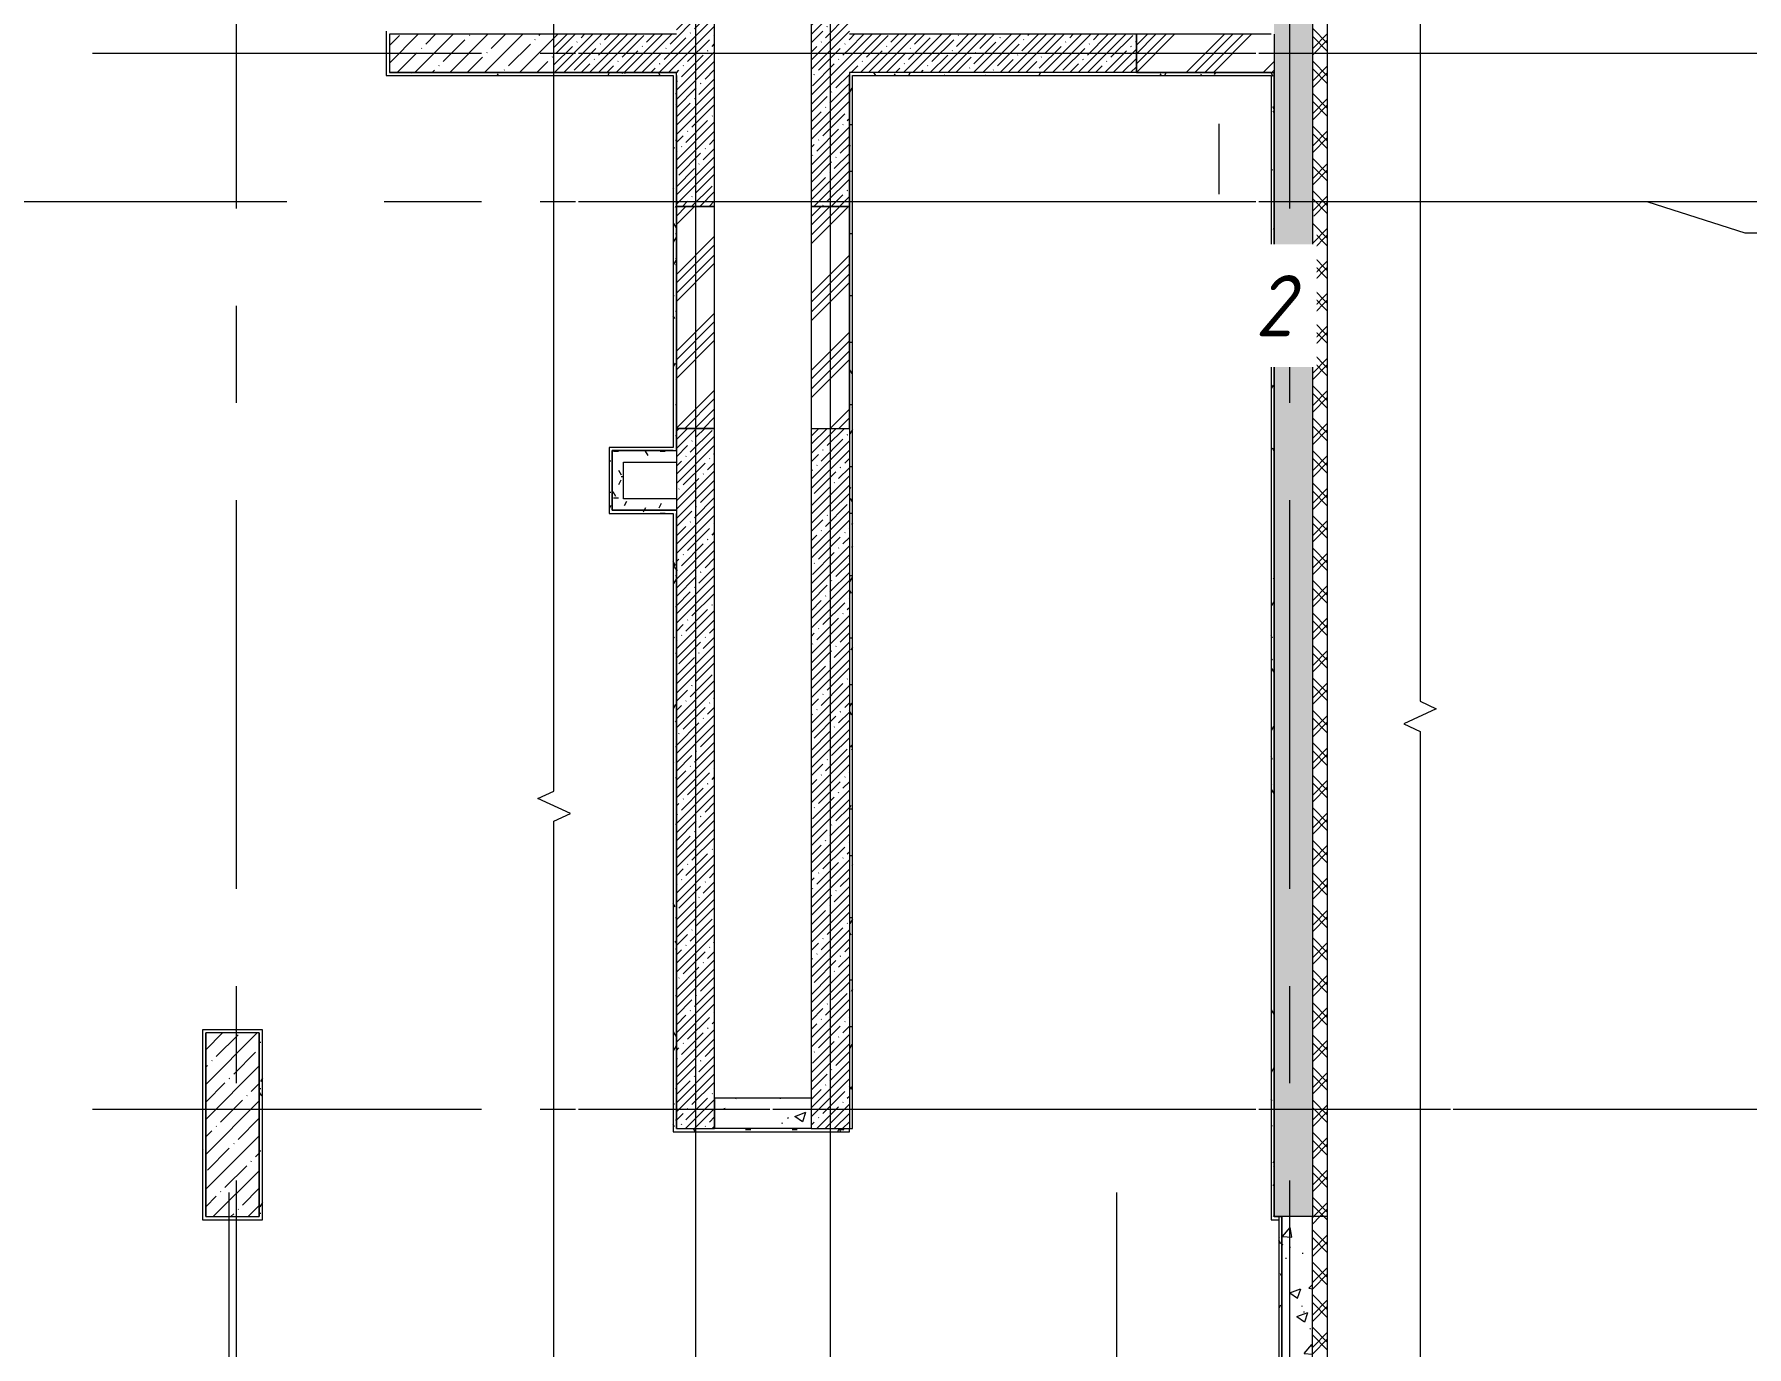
# Model space of a CAD drawing. Header units: metres. Extents: x 50 to 891, y -1294 to 247.
# Drawn here: x 578.2 to 634.1, y -1162 to -1119.1 of the extents above; entities that cross this region are included whole.
import ezdxf

# ---------------------------------------------------------------- set-up
doc = ezdxf.new("R2010")
doc.units = ezdxf.units.M
doc.linetypes.add('Линия сетки', pattern=[22.225, 12.7, -3.175, 3.175, -3.175])
doc.layers.add('ПЛАН', color=8, linetype='Continuous')
doc.styles.add('ISOCPEUR_I_1', font='isocpeui.ttf', dxfattribs={"width": 0.9, "height": 250})
pattern_1 = [(45, (788.3719, -1465.799), (-0.5702463, 0.5702463), []), (45, (788.9421, -1465.799), (-0.5702463, 0.5702463), [1.008065, -0.201615, 0.016765, -0.18485])]
pattern_2 = [(45, (788.3719, -1465.799), (-1.257236, 1.257236), []), (45, (788.3719, -1463.894), (-1.257236, 1.257236), [])]
pattern_3 = [(0, (788.3719, -1465.799), (2.032, 0.508), [0.16764, -1.35636, 0.16764, -1.35636, -8.128]), (0, (788.3719, -1465.799), (2.032, 0.508), [-3.048, 0.16764, -2.88036, 0.16764, -1.35636, -3.556]), (0, (788.3719, -1465.799), (2.032, 0.508), [-7.62, 0.16764, -0.84836, 0.16764, -2.37236]), (120, (789.1339, -1465.545), (-1.4559409, 1.5057636), [0.16764, -1.35636, 0.16764, -9.48436]), (120, (789.1339, -1465.545), (-1.4559409, 1.5057636), [-1.69164, -1.35636, 0.16764, -2.88036, -5.08]), (120, (789.1339, -1465.545), (-1.4559409, 1.5057636), [-6.096, 0.16764, -1.35636, 0.16764, -3.38836]), (120, (789.1339, -1465.545), (-1.4559409, 1.5057636), [-7.78764, -0.84836, 0.16764, -2.37236]), (240, (789.3879, -1464.529), (-0.5760591, -2.0137636), [0.16764, -1.35636, 0.16764, -9.48436]), (240, (789.3879, -1464.529), (-0.5760591, -2.0137636), [-1.69164, -1.35636, 0.16764, -2.88036, -5.08]), (240, (789.3879, -1464.529), (-0.5760591, -2.0137636), [-6.096, 0.16764, -1.35636, 0.16764, -3.38836]), (240, (789.3879, -1464.529), (-0.5760591, -2.0137636), [-7.78764, -0.84836, 0.16764, -2.37236])]
pattern_4 = [(50, (788.372, -1465.799), (3.643683, -0.31878), [0.381, -4.191]), (355, (788.372, -1465.799), (-0.70486, 3.821138), [0.3048, -3.3528]), (100.451, (788.6755, -1465.8256), (2.93885, 3.502334), [0.3238, -3.5618]), (46.184, (788.372, -1464.783), (5.42158, -0.840855), [0.5715, -6.2865]), (96.636, (788.8237, -1464.853), (4.74805, 4.94855), [0.4857, -5.3427]), (351.184, (788.372, -1464.783), (4.7481, 4.94851), [0.4572, -5.0292]), (21, (788.88, -1465.037), (3.03229, -2.045303), [0.381, -4.191]), (326, (788.88, -1465.037), (1.23604, 3.683765), [0.3048, -3.3528]), (71.451, (789.1326, -1465.2074), (4.26834, 1.638427), [0.3238, -3.5618]), (37.5, (788.3719, -1465.799), (0.0617735, 1.6911006), [0.03353, -3.27863, 0.03353, -3.37007, -3.3655]), (37.5, (788.3719, -1465.799), (0.0617735, 1.6911006), [-6.71576, 0.03353, -3.33197]), (7.5, (788.3719, -1465.799), (1.336394, 2.003611), [0.03353, -1.90703, 0.03353, -3.20243, -1.2827]), (7.5, (788.3719, -1465.799), (1.336394, 2.003611), [-5.17652, 0.03353, -1.24917]), (327.5, (787.239, -1465.799), (2.7118167, -0.1145767), [0.03353, -1.23647, 0.03353, -9.18667]), (327.5, (787.239, -1465.799), (2.7118167, -0.1145767), [-1.30353, -3.92887, 0.03353, -5.22427]), (317.5, (786.731, -1465.799), (2.962585, 0.508536), [0.03353, -1.61747, 0.03353, -2.59791, -3.7338]), (317.5, (786.731, -1465.799), (2.962585, 0.508536), [-4.28244, 0.03353, -3.70027])]
pattern_5 = [(45, (788.3719, -1465.799), (-0.5303301, 0.5303301), []), (135, (788.3719, -1465.799), (-0.5303301, -0.5303301), [])]
pattern_6 = [(45, (625.0524, -1463.4442), (-0.5702463, 0.5702463), []), (45, (625.62266, -1463.4442), (-0.5702463, 0.5702463), [1.008065, -0.201615, 0.016765, -0.18485])]
pattern_7 = [(45, (625.0524, -1463.4442), (-1.257236, 1.257236), []), (45, (625.0524, -1461.5392), (-1.257236, 1.257236), [])]
pattern_8 = [(0, (625.0524, -1463.44417), (2.032, 0.508), [0.16764, -1.35636, 0.16764, -1.35636, -8.128]), (0, (625.0524, -1463.44417), (2.032, 0.508), [-3.048, 0.16764, -2.88036, 0.16764, -1.35636, -3.556]), (0, (625.0524, -1463.44417), (2.032, 0.508), [-7.62, 0.16764, -0.84836, 0.16764, -2.37236]), (120, (625.8144, -1463.19017), (-1.4559409, 1.5057636), [0.16764, -1.35636, 0.16764, -9.48436]), (120, (625.8144, -1463.19017), (-1.4559409, 1.5057636), [-1.69164, -1.35636, 0.16764, -2.88036, -5.08]), (120, (625.8144, -1463.19017), (-1.4559409, 1.5057636), [-6.096, 0.16764, -1.35636, 0.16764, -3.38836]), (120, (625.8144, -1463.19017), (-1.4559409, 1.5057636), [-7.78764, -0.84836, 0.16764, -2.37236]), (240, (626.0684, -1462.17417), (-0.5760591, -2.0137636), [0.16764, -1.35636, 0.16764, -9.48436]), (240, (626.0684, -1462.17417), (-0.5760591, -2.0137636), [-1.69164, -1.35636, 0.16764, -2.88036, -5.08]), (240, (626.0684, -1462.17417), (-0.5760591, -2.0137636), [-6.096, 0.16764, -1.35636, 0.16764, -3.38836]), (240, (626.0684, -1462.17417), (-0.5760591, -2.0137636), [-7.78764, -0.84836, 0.16764, -2.37236])]
pattern_9 = [(50, (625.0524, -1463.4442), (3.643683, -0.31878), [0.381, -4.191]), (355, (625.0524, -1463.444), (-0.70486, 3.82114), [0.3048, -3.3528]), (100.451, (625.356, -1463.4707), (2.93885, 3.502334), [0.3238, -3.5618]), (46.184, (625.0524, -1462.428), (5.42158, -0.840855), [0.5715, -6.2865]), (96.636, (625.504, -1462.498), (4.74805, 4.94855), [0.4857, -5.3427]), (351.184, (625.0524, -1462.428), (4.7481, 4.94851), [0.4572, -5.0292]), (21, (625.5604, -1462.6822), (3.03229, -2.045303), [0.381, -4.191]), (326, (625.5604, -1462.682), (1.23604, 3.683765), [0.3048, -3.3528]), (71.451, (625.813, -1462.8526), (4.26834, 1.638427), [0.3238, -3.5618]), (37.5, (625.0524, -1463.4442), (0.0617735, 1.6911006), [0.03353, -3.27863, 0.03353, -3.37007, -3.3655]), (37.5, (625.0524, -1463.4442), (0.0617735, 1.6911006), [-6.71576, 0.03353, -3.33197]), (7.5, (625.0524, -1463.4442), (1.336394, 2.003611), [0.03353, -1.90703, 0.03353, -3.20243, -1.2827]), (7.5, (625.0524, -1463.4442), (1.336394, 2.003611), [-5.17652, 0.03353, -1.24917]), (327.5, (623.9196, -1463.4442), (2.7118167, -0.114577), [0.03353, -1.23647, 0.03353, -9.18667]), (327.5, (623.9196, -1463.4442), (2.7118167, -0.114577), [-1.30353, -3.92887, 0.03353, -5.22427]), (317.5, (623.4116, -1463.4442), (2.962585, 0.508536), [0.03353, -1.61747, 0.03353, -2.59791, -3.7338]), (317.5, (623.4116, -1463.4442), (2.962585, 0.508536), [-4.28244, 0.03353, -3.70027])]
pattern_10 = [(45, (625.0524, -1463.4442), (-0.5303301, 0.5303301), []), (135, (625.0524, -1463.4442), (-0.5303301, -0.5303301), [])]

msp = doc.modelspace()

# ---------------------------------------------------------------- hatches: boundary and pattern name
at = {"layer": 'ПЛАН', "lineweight": 13}
h = msp.add_hatch(dxfattribs=at)
h.set_pattern_fill('FP_1', color=8, scale=0.005, style=0, pattern_type=2)
h.set_pattern_definition(pattern_1)
h.paths.add_polyline_path([(619.945, -1157.744), (619.945, -1081.744), (618.695, -1081.744), (618.695, -1157.744), (618.945, -1157.744)])
h = msp.add_hatch(dxfattribs=at)
h.set_pattern_fill('FP_5', color=8, scale=0.005, style=0, pattern_type=2)
h.set_pattern_definition(pattern_5)
h.paths.add_polyline_path([(620.445, -1157.744), (620.445, -1081.744), (619.945, -1081.744), (619.945, -1157.744)])
h = msp.add_hatch(dxfattribs=at)
h.set_pattern_fill('FP_1', color=8, scale=0.005, style=0, pattern_type=2)
h.set_pattern_definition(pattern_1)
h.paths.add_polyline_path([(600.42, -1124.744), (600.42, -1116.744), (599.17, -1116.744), (599.17, -1124.744)])
h = msp.add_hatch(dxfattribs=at)
h.set_pattern_fill('FP_1', color=8, scale=0.005, style=0, pattern_type=2)
h.set_pattern_definition(pattern_6)
h.paths.add_polyline_path([(600.42, -1124.744), (600.42, -1116.744), (599.17, -1116.744), (599.17, -1124.744)])
h = msp.add_hatch(dxfattribs=at)
h.set_pattern_fill('FP_1', color=8, scale=0.005, style=0, pattern_type=2)
h.set_pattern_definition(pattern_1)
h.paths.add_polyline_path([(604.82, -1124.744), (604.82, -1116.744), (603.57, -1116.744), (603.57, -1124.744), (604.678, -1124.744)])
h = msp.add_hatch(dxfattribs=at)
h.set_pattern_fill('FP_1', color=8, scale=0.005, style=0, pattern_type=2)
h.set_pattern_definition(pattern_6)
h.paths.add_polyline_path([(604.82, -1124.744), (604.82, -1116.744), (603.57, -1116.744), (603.57, -1124.744), (604.715, -1124.744)])
h = msp.add_hatch(dxfattribs=at)
h.set_pattern_fill('FP_1', color=8, scale=0.005, style=0, pattern_type=2)
h.set_pattern_definition(pattern_6)
h.paths.add_polyline_path([(599.17, -1120.369), (599.17, -1119.119), (589.795, -1119.119), (589.795, -1120.369), (595.384, -1120.369)])
h = msp.add_hatch(dxfattribs=at)
h.set_pattern_fill('FP_1', color=8, scale=0.005, style=0, pattern_type=2)
h.set_pattern_definition(pattern_1)
h.paths.add_polyline_path([(599.17, -1120.369), (599.17, -1119.119), (595.171, -1119.119), (595.171, -1120.369), (598.508, -1120.369)])
h = msp.add_hatch(dxfattribs=at)
h.set_pattern_fill('FP_1', color=8, scale=0.005, style=0, pattern_type=2)
h.set_pattern_definition(pattern_1)
h.paths.add_polyline_path([(614.195, -1120.369), (614.195, -1119.119), (604.82, -1119.119), (604.82, -1120.369), (610.848, -1120.369)])
h = msp.add_hatch(dxfattribs=at)
h.set_pattern_fill('FP_1', color=8, scale=0.005, style=0, pattern_type=2)
h.set_pattern_definition(pattern_6)
h.paths.add_polyline_path([(614.195, -1120.369), (614.195, -1119.119), (604.82, -1119.119), (604.82, -1120.369), (614.047, -1120.369)])
h = msp.add_hatch(dxfattribs=at)
h.set_pattern_fill('FP_3', color=8, scale=0.005, style=0, pattern_type=2)
h.set_pattern_definition(pattern_2)
h.paths.add_polyline_path([(614.195, -1120.369), (618.695, -1120.369), (618.695, -1119.119), (614.195, -1119.119)])
h = msp.add_hatch(dxfattribs=at)
h.set_pattern_fill('FP_2', color=8, scale=0.005, style=0, pattern_type=2)
h.set_pattern_definition(pattern_7)
h.paths.add_polyline_path([(614.195, -1120.369), (618.695, -1120.369), (618.695, -1119.119), (614.195, -1119.119)])
h = msp.add_hatch(dxfattribs=at)
h.set_pattern_fill('FP_4', color=8, scale=0.005, style=0, pattern_type=2)
h.set_pattern_definition(pattern_8)
h.paths.add_polyline_path([(599.07, -1120.469), (599.17, -1120.469), (599.17, -1120.369), (589.795, -1120.369), (589.795, -1120.469), (595.384, -1120.469)])
h = msp.add_hatch(dxfattribs=at)
h.set_pattern_fill('FP_4', color=8, scale=0.005, style=0, pattern_type=2)
h.set_pattern_definition(pattern_3)
h.paths.add_polyline_path([(599.07, -1120.469), (599.17, -1120.469), (599.17, -1120.369), (595.171, -1120.369), (595.171, -1120.469), (598.508, -1120.469)])
h = msp.add_hatch(dxfattribs=at)
h.set_pattern_fill('FP_4', color=8, scale=0.005, style=0, pattern_type=2)
h.set_pattern_definition(pattern_3)
h.paths.add_polyline_path([(599.07, -1132.719), (599.17, -1132.719), (599.17, -1120.469), (599.07, -1120.469), (599.07, -1132.619)])
h = msp.add_hatch(dxfattribs=at)
h.set_pattern_fill('FP_4', color=8, scale=0.005, style=0, pattern_type=2)
h.set_pattern_definition(pattern_8)
h.paths.add_polyline_path([(599.07, -1132.719), (599.17, -1132.719), (599.17, -1120.469), (599.07, -1120.469), (599.07, -1132.619)])
h = msp.add_hatch(dxfattribs=at)
h.set_pattern_fill('FP_4', color=8, scale=0.005, style=0, pattern_type=2)
h.set_pattern_definition(pattern_3)
h.paths.add_polyline_path([(618.595, -1120.469), (618.595, -1120.369), (604.82, -1120.369), (604.82, -1120.469), (617.019, -1120.469)])
h = msp.add_hatch(dxfattribs=at)
h.set_pattern_fill('FP_4', color=8, scale=0.005, style=0, pattern_type=2)
h.set_pattern_definition(pattern_8)
h.paths.add_polyline_path([(614.047, -1120.469), (618.595, -1120.469), (618.595, -1120.369), (604.82, -1120.369), (604.82, -1120.469), (607.826, -1120.469)])
h = msp.add_hatch(dxfattribs=at)
h.set_pattern_fill('FP_4', color=8, scale=0.005, style=0, pattern_type=2)
h.set_pattern_definition(pattern_3)
h.paths.add_polyline_path([(604.92, -1154.869), (604.92, -1120.469), (604.82, -1120.469), (604.82, -1154.869)])
h = msp.add_hatch(dxfattribs=at)
h.set_pattern_fill('FP_4', color=8, scale=0.005, style=0, pattern_type=2)
h.set_pattern_definition(pattern_8)
h.paths.add_polyline_path([(604.92, -1154.869), (604.92, -1120.469), (604.82, -1120.469), (604.82, -1154.869)])
h = msp.add_hatch(dxfattribs=at)
h.set_pattern_fill('FP_4', color=8, scale=0.005, style=0, pattern_type=2)
h.set_pattern_definition(pattern_3)
h.paths.add_polyline_path([(618.695, -1157.744), (618.695, -1120.369), (618.595, -1120.369), (618.595, -1157.744)])
h = msp.add_hatch(dxfattribs=at)
h.set_pattern_fill('FP_3', color=8, scale=0.005, style=0, pattern_type=2)
h.set_pattern_definition(pattern_2)
h.paths.add_polyline_path([(599.17, -1131.994), (600.42, -1131.994), (600.42, -1124.744), (599.17, -1124.744), (599.17, -1129.385)])
h = msp.add_hatch(dxfattribs=at)
h.set_pattern_fill('FP_2', color=8, scale=0.005, style=0, pattern_type=2)
h.set_pattern_definition(pattern_7)
h.paths.add_polyline_path([(599.17, -1131.994), (600.42, -1131.994), (600.42, -1124.744), (599.17, -1124.744), (599.17, -1131.034)])
h = msp.add_hatch(dxfattribs=at)
h.set_pattern_fill('FP_3', color=8, scale=0.005, style=0, pattern_type=2)
h.set_pattern_definition(pattern_2)
h.paths.add_polyline_path([(604.678, -1131.994), (604.82, -1131.994), (604.82, -1124.744), (603.57, -1124.744), (603.57, -1131.994)])
h = msp.add_hatch(dxfattribs=at)
h.set_pattern_fill('FP_2', color=8, scale=0.005, style=0, pattern_type=2)
h.set_pattern_definition(pattern_7)
h.paths.add_polyline_path([(604.82, -1131.994), (604.82, -1124.744), (603.57, -1124.744), (603.57, -1131.994)])
h = msp.add_hatch(dxfattribs=at)
h.set_pattern_fill('FP_1', color=8, scale=0.005, style=0, pattern_type=2)
h.set_pattern_definition(pattern_1)
h.paths.add_polyline_path([(600.42, -1154.869), (600.42, -1131.994), (599.17, -1131.994), (599.17, -1154.869)])
h = msp.add_hatch(dxfattribs=at)
h.set_pattern_fill('FP_1', color=8, scale=0.005, style=0, pattern_type=2)
h.set_pattern_definition(pattern_6)
h.paths.add_polyline_path([(600.42, -1154.869), (600.42, -1131.994), (599.17, -1131.994), (599.17, -1154.869)])
h = msp.add_hatch(dxfattribs=at)
h.set_pattern_fill('FP_1', color=8, scale=0.005, style=0, pattern_type=2)
h.set_pattern_definition(pattern_1)
h.paths.add_polyline_path([(604.82, -1154.869), (604.82, -1131.994), (603.57, -1131.994), (603.57, -1154.869), (604.678, -1154.869)])
h = msp.add_hatch(dxfattribs=at)
h.set_pattern_fill('FP_1', color=8, scale=0.005, style=0, pattern_type=2)
h.set_pattern_definition(pattern_6)
h.paths.add_polyline_path([(604.82, -1154.869), (604.82, -1131.994), (603.57, -1131.994), (603.57, -1154.869)])
h = msp.add_hatch(dxfattribs=at)
h.set_pattern_fill('FP_4', color=8, scale=0.005, style=0, pattern_type=2)
h.set_pattern_definition(pattern_3)
h.paths.add_polyline_path([(597.07, -1134.769), (597.07, -1132.719), (596.97, -1132.719), (596.97, -1134.769)])
h = msp.add_hatch(dxfattribs=at)
h.set_pattern_fill('FP_4', color=8, scale=0.005, style=0, pattern_type=2)
h.set_pattern_definition(pattern_8)
h.paths.add_polyline_path([(597.07, -1134.769), (597.07, -1132.719), (596.97, -1132.719), (596.97, -1134.769)])
h = msp.add_hatch(dxfattribs=at)
h.set_pattern_fill('FP_4', color=8, scale=0.005, style=0, pattern_type=2)
h.set_pattern_definition(pattern_3)
h.paths.add_polyline_path([(597.069, -1134.669), (597.444, -1134.669), (597.444, -1132.719), (597.069, -1132.719)])
h = msp.add_hatch(dxfattribs=at)
h.set_pattern_fill('FP_4', color=8, scale=0.005, style=0, pattern_type=2)
h.set_pattern_definition(pattern_8)
h.paths.add_polyline_path([(597.069, -1134.669), (597.444, -1134.669), (597.444, -1132.719), (597.069, -1132.719)])
h = msp.add_hatch(dxfattribs=at)
h.set_pattern_fill('FP_4', color=8, scale=0.005, style=0, pattern_type=2)
h.set_pattern_definition(pattern_3)
h.paths.add_polyline_path([(597.444, -1133.094), (599.17, -1133.094), (599.17, -1132.719), (597.444, -1132.719)])
h = msp.add_hatch(dxfattribs=at)
h.set_pattern_fill('FP_4', color=8, scale=0.005, style=0, pattern_type=2)
h.set_pattern_definition(pattern_8)
h.paths.add_polyline_path([(597.444, -1133.094), (599.17, -1133.094), (599.17, -1132.719), (597.444, -1132.719)])
h = msp.add_hatch(dxfattribs=at)
h.set_pattern_fill('FP_4', color=8, scale=0.005, style=0, pattern_type=2)
h.set_pattern_definition(pattern_3)
h.paths.add_polyline_path([(597.444, -1134.669), (599.17, -1134.669), (599.17, -1134.294), (597.444, -1134.294)])
h = msp.add_hatch(dxfattribs=at)
h.set_pattern_fill('FP_4', color=8, scale=0.005, style=0, pattern_type=2)
h.set_pattern_definition(pattern_8)
h.paths.add_polyline_path([(597.444, -1134.669), (599.17, -1134.669), (599.17, -1134.294), (597.444, -1134.294)])
h = msp.add_hatch(dxfattribs=at)
h.set_pattern_fill('FP_4', color=8, scale=0.005, style=0, pattern_type=2)
h.set_pattern_definition(pattern_8)
h.paths.add_polyline_path([(599.07, -1134.769), (599.17, -1134.769), (599.17, -1134.669), (597.07, -1134.669), (597.07, -1134.769), (598.495, -1134.769)])
h = msp.add_hatch(dxfattribs=at)
h.set_pattern_fill('FP_4', color=8, scale=0.005, style=0, pattern_type=2)
h.set_pattern_definition(pattern_3)
h.paths.add_polyline_path([(599.07, -1154.969), (599.17, -1154.969), (599.17, -1134.769), (599.07, -1134.769), (599.07, -1139.654)])
h = msp.add_hatch(dxfattribs=at)
h.set_pattern_fill('FP_4', color=8, scale=0.005, style=0, pattern_type=2)
h.set_pattern_definition(pattern_8)
h.paths.add_polyline_path([(599.07, -1154.969), (599.17, -1154.969), (599.17, -1134.769), (599.07, -1134.769), (599.07, -1154.289)])
h = msp.add_hatch(dxfattribs=at)
h.set_pattern_fill('FP_4', color=8, scale=0.005, style=0, pattern_type=2)
h.set_pattern_definition(pattern_8)
h.paths.add_polyline_path([(585.545, -1151.744), (585.645, -1151.744), (585.645, -1151.644), (583.695, -1151.644), (583.695, -1151.744), (583.795, -1151.744)])
h = msp.add_hatch(dxfattribs=at)
h.set_pattern_fill('FP_4', color=8, scale=0.005, style=0, pattern_type=2)
h.set_pattern_definition(pattern_8)
h.paths.add_polyline_path([(583.695, -1157.844), (583.795, -1157.844), (583.795, -1151.744), (583.695, -1151.744), (583.695, -1156.615)])
h = msp.add_hatch(dxfattribs=at)
h.set_pattern_fill('FP_1', color=8, scale=0.005, style=0, pattern_type=2)
h.set_pattern_definition(pattern_6)
h.paths.add_polyline_path([(583.795, -1157.744), (585.545, -1157.744), (585.545, -1151.744), (583.795, -1151.744), (583.795, -1156.615)])
h = msp.add_hatch(dxfattribs=at)
h.set_pattern_fill('FP_4', color=8, scale=0.005, style=0, pattern_type=2)
h.set_pattern_definition(pattern_8)
h.paths.add_polyline_path([(585.645, -1157.844), (585.645, -1151.744), (585.545, -1151.744), (585.545, -1157.844)])
h = msp.add_hatch(dxfattribs=at)
h.set_pattern_fill('FP_2', color=8, scale=0.005, style=0, pattern_type=2)
h.set_pattern_definition(pattern_4)
h.paths.add_polyline_path([(603.57, -1154.869), (603.57, -1153.869), (600.42, -1153.869), (600.42, -1154.869)])
h = msp.add_hatch(dxfattribs=at)
h.set_pattern_fill('FP_5', color=8, scale=0.005, style=0, pattern_type=2)
h.set_pattern_definition(pattern_9)
h.paths.add_polyline_path([(603.57, -1154.869), (603.57, -1153.869), (600.42, -1153.869), (600.42, -1154.869), (601.605, -1154.869)])
h = msp.add_hatch(dxfattribs=at)
h.set_pattern_fill('FP_4', color=8, scale=0.005, style=0, pattern_type=2)
h.set_pattern_definition(pattern_3)
h.paths.add_polyline_path([(604.82, -1154.969), (604.82, -1154.869), (599.17, -1154.869), (599.17, -1154.969), (604.678, -1154.969)])
h = msp.add_hatch(dxfattribs=at)
h.set_pattern_fill('FP_4', color=8, scale=0.005, style=0, pattern_type=2)
h.set_pattern_definition(pattern_8)
h.paths.add_polyline_path([(604.82, -1154.969), (604.82, -1154.869), (599.17, -1154.869), (599.17, -1154.969), (601.605, -1154.969)])
h = msp.add_hatch(dxfattribs=at)
h.set_pattern_fill('FP_4', color=8, scale=0.005, style=0, pattern_type=2)
h.set_pattern_definition(pattern_3)
h.paths.add_polyline_path([(618.845, -1190.844), (618.945, -1190.844), (618.945, -1157.744), (618.845, -1157.744), (618.845, -1190.744)])
h = msp.add_hatch(dxfattribs=at)
h.set_pattern_fill('FP_4', color=8, scale=0.005, style=0, pattern_type=2)
h.set_pattern_definition(pattern_8)
h.paths.add_polyline_path([(618.845, -1190.844), (618.945, -1190.844), (618.945, -1157.744), (618.845, -1157.744), (618.845, -1190.744)])
h = msp.add_hatch(dxfattribs=at)
h.set_pattern_fill('FP_2', color=8, scale=0.005, style=0, pattern_type=2)
h.set_pattern_definition(pattern_4)
h.paths.add_polyline_path([(619.945, -1191.844), (619.945, -1157.744), (618.945, -1157.744), (618.945, -1191.844)])
h = msp.add_hatch(dxfattribs=at)
h.set_pattern_fill('FP_5', color=8, scale=0.005, style=0, pattern_type=2)
h.set_pattern_definition(pattern_9)
h.paths.add_polyline_path([(618.945, -1191.844), (619.945, -1191.844), (619.945, -1157.744), (618.945, -1157.744), (618.945, -1191.498)])
h = msp.add_hatch(dxfattribs=at)
h.set_pattern_fill('FP_5', color=8, scale=0.005, style=0, pattern_type=2)
h.set_pattern_definition(pattern_5)
h.paths.add_polyline_path([(620.445, -1192.344), (620.445, -1157.744), (619.945, -1157.744), (619.945, -1192.344)])
h = msp.add_hatch(dxfattribs=at)
h.set_pattern_fill('FP_3', color=8, scale=0.005, style=0, pattern_type=2)
h.set_pattern_definition(pattern_10)
h.paths.add_polyline_path([(620.445, -1192.344), (620.445, -1157.744), (619.945, -1157.744), (619.945, -1192.344), (620.267, -1192.344)])

# ---------------------------------------------------------------- linework, layer by layer
at = {"layer": 'ПЛАН', "color": 8, "linetype": 'Линия сетки', "lineweight": 13}
for p, q in [((599.795, -1063.104), (599.795, -1219.144)), ((604.195, -1063.104), (604.195, -1216.038)), ((599.795, -1064.51), (599.795, -1218.238)), ((604.195, -1064.51), (604.195, -1215.132)), ((584.795, -1067.662), (584.795, -1218.238)), ((599.795, -1067.662), (599.795, -1219.144)), ((599.795, -1067.662), (599.795, -1218.238)), ((604.195, -1067.662), (604.195, -1216.038)), ((604.195, -1067.662), (604.195, -1215.132)), ((619.195, -1067.662), (619.195, -1219.144)), ((637.25, -1119.744), (428.925, -1119.744)), ((789.553, -1119.744), (594.717, -1119.744)), ((630.9, -1124.594), (428.925, -1124.594)), ((795.903, -1124.594), (594.717, -1124.594)), ((637.25, -1154.244), (428.248, -1154.244)), ((637.25, -1154.244), (428.925, -1154.244)), ((795.903, -1154.244), (594.717, -1154.244)), ((795.903, -1154.244), (594.717, -1154.244)), ((584.545, -1156.956), (584.545, -1207.408)), ((613.545, -1156.956), (613.545, -1207.408)), ((613.545, -1156.956), (613.545, -1207.408))]:
    msp.add_line(p, q, dxfattribs=at)
at = {"layer": 'ПЛАН', "color": 8, "lineweight": 13}
for p, q in [((595.171, -1143.842), (595.171, -1066.515)), ((623.469, -1067.517), (623.469, -1140.909)), ((619.945, -1081.744), (619.945, -1157.744)), ((620.445, -1157.744), (620.445, -1081.744)), ((620.445, -1157.744), (620.445, -1081.744)), ((600.42, -1124.744), (600.42, -1116.744)), ((600.42, -1124.744), (600.42, -1116.744)), ((603.57, -1116.744), (603.57, -1124.744)), ((603.57, -1116.744), (603.57, -1124.744)), ((589.695, -1119.019), (589.695, -1120.469)), ((599.17, -1119.119), (589.795, -1119.119)), ((589.795, -1119.119), (589.795, -1120.369)), ((599.17, -1119.119), (595.171, -1119.119)), ((614.195, -1119.119), (604.82, -1119.119)), ((614.195, -1119.119), (604.82, -1119.119)), ((614.195, -1120.369), (614.195, -1119.119)), ((618.595, -1119.119), (614.195, -1119.119)), ((614.195, -1119.119), (614.195, -1120.369)), ((614.195, -1120.369), (614.195, -1119.119)), ((618.595, -1119.119), (614.195, -1119.119)), ((614.195, -1119.119), (614.195, -1120.369)), ((618.695, -1119.119), (618.695, -1157.744)), ((589.695, -1120.469), (599.07, -1120.469)), ((589.795, -1120.369), (599.17, -1120.369)), ((599.17, -1120.369), (589.795, -1120.369)), ((595.171, -1120.369), (599.17, -1120.369)), ((599.17, -1120.369), (595.171, -1120.369)), ((595.171, -1120.469), (599.07, -1120.469)), ((599.07, -1120.469), (599.07, -1132.619)), ((599.07, -1120.469), (599.07, -1132.619)), ((599.17, -1120.469), (599.17, -1120.369)), ((599.17, -1120.469), (599.17, -1120.369)), ((599.17, -1120.469), (599.17, -1124.744)), ((599.17, -1131.994), (599.17, -1120.469)), ((599.17, -1120.469), (599.17, -1124.744)), ((599.17, -1131.994), (599.17, -1120.469)), ((614.195, -1120.369), (604.82, -1120.369)), ((604.82, -1120.369), (604.82, -1120.469)), ((614.195, -1120.369), (604.82, -1120.369)), ((604.82, -1120.369), (604.82, -1120.469)), ((604.82, -1124.744), (604.82, -1120.469)), ((604.82, -1120.469), (604.82, -1124.744)), ((604.82, -1124.744), (604.82, -1120.469)), ((604.82, -1120.469), (604.82, -1124.744)), ((604.92, -1120.469), (618.595, -1120.469)), ((604.92, -1154.869), (604.92, -1120.469)), ((604.92, -1120.469), (618.595, -1120.469)), ((604.92, -1154.869), (604.92, -1120.469)), ((614.195, -1120.369), (618.695, -1120.369)), ((618.595, -1120.369), (614.195, -1120.369)), ((614.195, -1120.369), (618.695, -1120.369)), ((618.595, -1120.369), (614.195, -1120.369)), ((618.595, -1120.469), (618.595, -1157.844)), ((618.695, -1157.744), (618.695, -1120.369)), ((616.897, -1123.429), (616.897, -1122.048)), ((616.897, -1124.348), (616.897, -1122.92)), ((599.17, -1124.744), (600.42, -1124.744)), ((599.17, -1124.744), (599.17, -1131.994)), ((600.42, -1124.744), (599.17, -1124.744)), ((599.17, -1124.744), (600.42, -1124.744)), ((599.17, -1124.744), (599.17, -1131.994)), ((600.42, -1124.744), (599.17, -1124.744)), ((600.42, -1131.994), (600.42, -1124.744)), ((600.42, -1131.994), (600.42, -1124.744)), ((603.57, -1124.744), (604.82, -1124.744)), ((604.82, -1124.744), (603.57, -1124.744)), ((603.57, -1124.744), (603.57, -1131.994)), ((603.57, -1124.744), (604.82, -1124.744)), ((604.82, -1124.744), (603.57, -1124.744)), ((603.57, -1124.744), (603.57, -1131.994)), ((604.82, -1131.994), (604.82, -1124.744)), ((604.82, -1124.744), (604.82, -1154.869)), ((604.82, -1131.994), (604.82, -1124.744)), ((604.82, -1124.744), (604.82, -1154.869)), ((630.9, -1124.594), (634.075, -1125.605)), ((634.075, -1125.605), (637.25, -1125.605)), ((599.17, -1131.994), (600.42, -1131.994)), ((600.42, -1131.994), (599.17, -1131.994)), ((599.17, -1131.994), (599.17, -1133.094)), ((599.17, -1132.719), (599.17, -1131.994)), ((599.17, -1131.994), (600.42, -1131.994)), ((600.42, -1131.994), (599.17, -1131.994)), ((599.17, -1131.994), (599.17, -1133.094)), ((599.17, -1132.719), (599.17, -1131.994)), ((600.42, -1154.869), (600.42, -1131.994)), ((600.42, -1154.869), (600.42, -1131.994)), ((603.57, -1131.994), (603.57, -1154.869)), ((603.57, -1131.994), (604.82, -1131.994)), ((603.57, -1131.994), (603.57, -1154.869)), ((603.57, -1131.994), (604.82, -1131.994)), ((599.07, -1132.619), (596.97, -1132.619)), ((596.97, -1132.619), (596.97, -1134.769)), ((599.07, -1132.619), (596.97, -1132.619)), ((596.97, -1132.619), (596.97, -1134.769)), ((597.069, -1132.719), (597.069, -1134.669)), ((599.07, -1132.719), (597.069, -1132.719)), ((597.069, -1132.719), (597.069, -1134.669)), ((599.07, -1132.719), (597.069, -1132.719)), ((597.07, -1132.719), (599.07, -1132.719)), ((597.07, -1134.669), (597.07, -1132.719)), ((597.07, -1132.719), (599.07, -1132.719)), ((597.07, -1134.669), (597.07, -1132.719)), ((599.07, -1132.719), (599.17, -1132.719)), ((599.07, -1132.719), (599.17, -1132.719)), ((597.444, -1134.294), (597.444, -1133.094)), ((597.444, -1133.094), (599.17, -1133.094)), ((597.444, -1134.294), (597.444, -1133.094)), ((597.444, -1133.094), (599.17, -1133.094)), ((599.17, -1133.094), (599.17, -1134.294)), ((599.17, -1133.094), (599.17, -1134.294)), ((599.17, -1134.294), (597.444, -1134.294)), ((599.17, -1134.294), (597.444, -1134.294)), ((599.17, -1134.294), (599.17, -1154.869)), ((599.17, -1134.294), (599.17, -1154.869)), ((596.97, -1134.769), (599.07, -1134.769)), ((596.97, -1134.769), (599.07, -1134.769)), ((597.069, -1134.669), (599.17, -1134.669)), ((597.069, -1134.669), (599.17, -1134.669)), ((599.17, -1134.669), (597.07, -1134.669)), ((599.17, -1134.669), (597.07, -1134.669)), ((599.07, -1134.769), (599.07, -1154.969)), ((599.07, -1134.769), (599.07, -1154.969)), ((599.17, -1154.869), (599.17, -1134.769)), ((599.17, -1154.869), (599.17, -1134.769)), ((623.991, -1141.152), (622.933, -1141.645)), ((623.469, -1140.909), (623.991, -1141.152)), ((622.933, -1141.645), (623.469, -1141.895)), ((623.469, -1141.895), (623.469, -1206.665)), ((594.649, -1144.085), (595.171, -1143.842)), ((595.707, -1144.579), (594.649, -1144.085)), ((595.171, -1144.828), (595.707, -1144.579)), ((595.171, -1208.825), (595.171, -1144.828)), ((585.645, -1151.644), (583.695, -1151.644)), ((583.695, -1151.644), (583.695, -1157.844)), ((583.795, -1151.744), (583.795, -1157.744)), ((585.545, -1151.744), (583.795, -1151.744)), ((583.795, -1157.744), (583.795, -1151.744)), ((585.545, -1157.744), (585.545, -1151.744)), ((585.545, -1151.744), (585.545, -1157.744)), ((585.645, -1157.844), (585.645, -1151.644)), ((603.57, -1153.869), (600.42, -1153.869)), ((600.42, -1153.869), (600.42, -1154.869)), ((603.57, -1153.869), (600.42, -1153.869)), ((600.42, -1153.869), (600.42, -1154.869)), ((599.07, -1154.969), (604.82, -1154.969)), ((599.07, -1154.969), (604.82, -1154.969)), ((599.17, -1154.869), (600.42, -1154.869)), ((599.17, -1154.869), (600.42, -1154.869)), ((603.57, -1154.869), (600.42, -1154.869)), ((603.57, -1154.869), (600.42, -1154.869)), ((603.57, -1154.869), (604.82, -1154.869)), ((603.57, -1154.869), (604.82, -1154.869)), ((604.82, -1154.969), (604.82, -1154.869)), ((604.82, -1154.869), (604.92, -1154.869)), ((604.82, -1154.969), (604.82, -1154.869)), ((604.82, -1154.869), (604.92, -1154.869)), ((583.695, -1157.844), (585.645, -1157.844)), ((583.795, -1157.744), (585.545, -1157.744)), ((618.595, -1157.844), (618.845, -1157.844)), ((618.595, -1157.844), (618.845, -1157.844)), ((618.695, -1157.744), (618.845, -1157.744)), ((618.845, -1157.744), (618.695, -1157.744)), ((618.695, -1157.744), (618.845, -1157.744)), ((618.845, -1157.744), (618.695, -1157.744)), ((618.845, -1157.744), (618.945, -1157.744)), ((618.845, -1157.744), (618.845, -1190.744)), ((618.945, -1157.744), (618.845, -1157.744)), ((618.845, -1157.744), (618.945, -1157.744)), ((618.845, -1157.744), (618.845, -1190.744)), ((618.945, -1157.744), (618.845, -1157.744)), ((620.445, -1157.744), (618.945, -1157.744)), ((618.945, -1157.744), (618.945, -1190.844)), ((618.945, -1190.844), (618.945, -1157.744)), ((620.445, -1157.744), (618.945, -1157.744)), ((618.945, -1157.744), (618.945, -1190.844)), ((618.945, -1190.844), (618.945, -1157.744)), ((619.945, -1191.844), (619.945, -1157.744)), ((619.945, -1191.844), (619.945, -1157.744)), ((620.445, -1192.344), (620.445, -1157.744)), ((620.445, -1192.344), (620.445, -1157.744))]:
    msp.add_line(p, q, dxfattribs=at)

# ---------------------------------------------------------------- next in the draw order: texts
at = {"layer": 'ПЛАН', "color": 8, "lineweight": 13, "insert": (618.077, -1126.068), "char_height": 2, "width": 1.01013, "attachment_point": 1, "style": 'ISOCPEUR_I_1', "bg_fill": 2}
msp.add_mtext('\\fISOCPEUR|b0|i1|c204|p34|;\\W.9;2', dxfattribs=at)

# ---------------------------------------------------------------- next in the draw order: hatches: boundary and pattern name
at = {"layer": 'ПЛАН', "lineweight": 13}
h = msp.add_hatch(dxfattribs=at)
h.set_pattern_fill('FP_1', color=8, scale=0.005, style=0, pattern_type=2)
h.set_pattern_definition(pattern_6)
h.paths.add_polyline_path([(619.945, -1157.744), (619.945, -1081.744), (618.695, -1081.744), (618.695, -1157.744), (618.945, -1157.744)])
h = msp.add_hatch(dxfattribs=at)
h.set_pattern_fill('FP_3', color=8, scale=0.005, style=0, pattern_type=2)
h.set_pattern_definition(pattern_10)
h.paths.add_polyline_path([(620.445, -1157.744), (620.445, -1081.744), (619.945, -1081.744), (619.945, -1157.744)])
h = msp.add_hatch(dxfattribs=at)
h.set_pattern_fill('FP_4', color=8, scale=0.005, style=0, pattern_type=2)
h.set_pattern_definition(pattern_8)
h.paths.add_polyline_path([(618.695, -1157.744), (618.695, -1120.369), (618.595, -1120.369), (618.595, -1157.744)])

# ---------------------------------------------------------------- next in the draw order: linework, layer by layer
at = {"layer": 'ПЛАН', "color": 8, "linetype": 'Линия сетки', "lineweight": 13}
msp.add_line((619.195, -1067.662), (619.195, -1218.238), dxfattribs=at)
at = {"layer": 'ПЛАН', "color": 8, "lineweight": 13}
for p, q in [((619.945, -1081.744), (619.945, -1157.744)), ((618.695, -1119.119), (618.695, -1157.744)), ((618.595, -1120.469), (618.595, -1157.844)), ((618.695, -1157.744), (618.695, -1120.369))]:
    msp.add_line(p, q, dxfattribs=at)

# ---------------------------------------------------------------- next in the draw order: texts
at = {"layer": 'ПЛАН', "color": 8, "lineweight": 13, "insert": (618.077, -1126.986), "char_height": 2, "width": 1.01013, "attachment_point": 1, "style": 'ISOCPEUR_I_1', "bg_fill": 2}
msp.add_mtext('\\fISOCPEUR|b0|i1|c204|p34|;\\W.9;2', dxfattribs=at)

doc.saveas('drawing.dxf')
